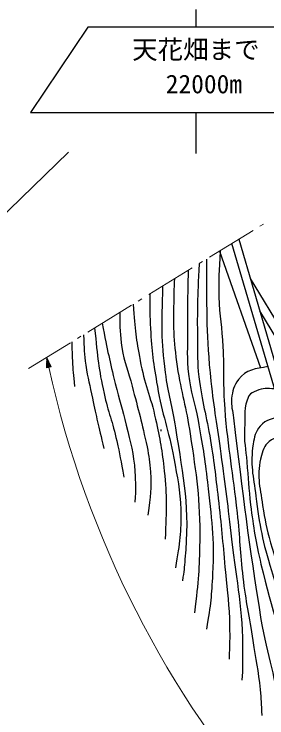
# Model space of a CAD drawing. Units: millimetres, scale not verified. Extents: x 40000 to 680000, y 20000 to 380000.
# Drawn here: x 410962 to 435754, y 273543 to 342544 of the extents above; entities that cross this region are included whole.
import ezdxf
from ezdxf.enums import TextEntityAlignment as Align

# ---------------------------------------------------------------- set-up
doc = ezdxf.new("R2010")
doc.units = ezdxf.units.MM
doc.header["$LTSCALE"] = 1000
for name, color, linetype, lineweight in [('M-BGD', 7, 'Continuous', 25), ('M-BGD-HTXT', 7, 'Continuous', 13), ('M-STR-HTXT', 7, 'Continuous', 13), ('M-STR-STRC', 7, 'Continuous', 25)]:
    doc.layers.add(name, color=color, linetype=linetype, lineweight=lineweight)
doc.styles.add('ＭＳ ゴシック', font='')
doc.styles.get('ＭＳ ゴシック').set_extended_font_data('MS Gothic')

msp = doc.modelspace()

# ---------------------------------------------------------------- linework, layer by layer
at = {"layer": 'M-BGD'}
for p, q in [((432986, 320464), (441725, 290537)), ((441007, 290388), (432327, 320058)), ((431105, 319307), (435117, 307858)), ((434104, 316637), (441953, 303648))]:
    msp.add_line(p, q, dxfattribs=at)
msp.add_lwpolyline([(435032, 313457), (441221, 303214), (446466, 294191), (448947, 290849), (451991, 287249), (456221, 282920), (458896, 280457), (464105, 276356), (468962, 273085)], dxfattribs=at)
for points, knots in [([(431168, 319346), (431043, 317217), (431013, 316594), (431053, 314830), (431097, 312912), (431344, 311850), (431438, 309935), (431556, 307556), (431432, 306215), (431615, 303841), (431923, 299837), (432409, 297626), (432833, 293633), (433094, 291175), (433108, 289786), (433393, 287331), (433675, 284894), (434006, 283553), (434375, 281128), (434661, 279253), (434916, 278213), (435086, 276324), (435175, 275334), (435206, 274993), (435255, 273784)], [0, 0, 0, 0, 1, 1, 1, 2, 2, 2, 3, 3, 3, 4, 4, 4, 5, 5, 5, 6, 6, 6, 7, 7, 7, 8, 8, 8, 8]), ([(429833, 318525), (429853, 312862), (429775, 311205), (430260, 306550), (430550, 303765), (430865, 302224), (431231, 299447), (431663, 296172), (431916, 294338), (432292, 291056), (432792, 286688), (433386, 284249), (433367, 279853), (433362, 278838), (433382, 278474), (433308, 277255)], [0, 0, 0, 0, 1, 1, 1, 2, 2, 2, 3, 3, 3, 4, 4, 4, 5, 5, 5, 5]), ([(428032, 317418), (427971, 314537), (427945, 313780), (427967, 311448), (427983, 309799), (427868, 308865), (428059, 307227), (428267, 305437), (428693, 304486), (429006, 302711), (429421, 300351), (429669, 299027), (429921, 296644), (430291, 293152), (430624, 291175), (430429, 287669), (430311, 285543), (430244, 284744), (429837, 282251)], [0, 0, 0, 0, 1, 1, 1, 2, 2, 2, 3, 3, 3, 4, 4, 4, 5, 5, 5, 6, 6, 6, 6]), ([(429094, 318071), (428962, 314557), (428893, 313601), (428946, 310736), (428974, 309265), (428897, 308433), (429075, 306973), (429374, 304521), (429827, 303192), (430222, 300753), (430609, 298365), (430746, 297015), (431022, 294612), (431325, 291975), (431447, 290492), (431676, 287848), (431855, 285781), (432061, 284627), (432091, 282552), (432110, 281277), (432110, 280832), (432038, 279287)], [0, 0, 0, 0, 1, 1, 1, 2, 2, 2, 3, 3, 3, 4, 4, 4, 5, 5, 5, 6, 6, 6, 7, 7, 7, 7]), ([(426683, 316589), (426629, 315723), (426634, 315476), (426619, 314763), (426565, 312114), (426571, 310610), (426958, 307989), (427342, 305391), (427848, 303984), (428228, 301385), (428824, 297312), (429224, 295003), (429159, 290887), (429116, 288135), (429054, 287105), (428651, 283859)], [0, 0, 0, 0, 1, 1, 1, 2, 2, 2, 3, 3, 3, 4, 4, 4, 5, 5, 5, 5]), ([(425519, 315863), (425441, 311926), (425337, 310676), (425773, 307397), (426056, 305262), (426462, 304107), (426789, 301978), (427553, 296996), (428201, 294126), (427720, 289109), (427641, 288280), (427642, 287957), (427466, 286992)], [0, 0, 0, 0, 1, 1, 1, 2, 2, 2, 3, 3, 3, 4, 4, 4, 4]), ([(424276, 315109), (424251, 313506), (424268, 313039), (424333, 311715), (424443, 309486), (424634, 308241), (425011, 306042), (425486, 303267), (426105, 301783), (426619, 299015), (426985, 297047), (427233, 295935), (427297, 293935), (427367, 291711), (427202, 290826), (426789, 288262)], [0, 0, 0, 0, 1, 1, 1, 2, 2, 2, 3, 3, 3, 4, 4, 4, 5, 5, 5, 5]), ([(422626, 314095), (422839, 311504), (422912, 310714), (423317, 308582), (423751, 306297), (424341, 305096), (424841, 302825), (425274, 300860), (425478, 299745), (425688, 297745), (425961, 295146), (425885, 294166), (425773, 291056)], [0, 0, 0, 0, 1, 1, 1, 2, 2, 2, 3, 3, 3, 4, 4, 4, 4]), ([(421326, 313296), (421325, 311711), (421338, 311185), (421539, 309852), (421767, 308344), (422160, 307555), (422539, 306078), (423133, 303756), (423513, 302464), (423995, 300115), (424189, 299167), (424260, 298625), (424333, 297660), (424458, 296008), (424318, 295360), (424079, 293427)], [0, 0, 0, 0, 1, 1, 1, 2, 2, 2, 3, 3, 3, 4, 4, 4, 5, 5, 5, 5]), ([(419593, 312230), (420168, 309379), (420308, 308610), (420877, 306315), (421274, 304713), (421586, 303839), (421963, 302232), (422374, 300478), (422691, 299495), (422806, 297697), (422880, 296528), (422888, 296078), (422809, 294697)], [0, 0, 0, 0, 1, 1, 1, 2, 2, 2, 3, 3, 3, 4, 4, 4, 4]), ([(418858, 311778), (419174, 308745), (419233, 307828), (419780, 305351), (420184, 303517), (420626, 302542), (421031, 300708), (421336, 299327), (421427, 298853), (421709, 297152)], [0, 0, 0, 0, 1, 1, 1, 2, 2, 2, 3, 3, 3, 3]), ([(417769, 311109), (417822, 309698), (417844, 309274), (418000, 308110), (418171, 306833), (418388, 306138), (418652, 304876), (419057, 302945), (419207, 302329), (419761, 299946)], [0, 0, 0, 0, 1, 1, 1, 2, 2, 2, 3, 3, 3, 3]), ([(416624, 310405), (416635, 309525), (416643, 309287), (416678, 308572), (416726, 307582), (416764, 307254), (416883, 306042)], [0, 0, 0, 0, 1, 1, 1, 2, 2, 2, 2]), ([(435858, 307987), (434643, 307768), (433683, 307724), (432969, 306719), (432521, 306088), (432357, 305628), (432292, 304857), (432229, 304110), (432387, 303692), (432477, 302948), (433408, 295212), (433926, 290874), (435171, 283182), (435769, 279486), (436738, 277496), (436907, 273756), (436956, 272677), (436998, 272271), (436949, 270990)], [0, 0, 0, 0, 1, 1, 1, 2, 2, 2, 3, 3, 3, 4, 4, 4, 5, 5, 5, 6, 6, 6, 6]), ([(436497, 305805), (435750, 305837), (435366, 305918), (434747, 305619), (434425, 305463), (434152, 305427), (433985, 305111), (433394, 303990), (433644, 303158), (433562, 301893), (433480, 300625), (433684, 299914), (433782, 298646), (433909, 297003), (433958, 296079), (434155, 294443), (434431, 292143), (434654, 290859), (435171, 288601), (436233, 283955), (437242, 281458), (438388, 276832), (438836, 275025), (439198, 274026), (439404, 272175), (439551, 270859), (439578, 270361), (439573, 268789)], [0, 0, 0, 0, 1, 1, 1, 2, 2, 2, 3, 3, 3, 4, 4, 4, 5, 5, 5, 6, 6, 6, 7, 7, 7, 8, 8, 8, 9, 9, 9, 9]), ([(437307, 303035), (436384, 302905), (435689, 302861), (435086, 302147), (434607, 301579), (434531, 301102), (434409, 300369), (434082, 298410), (434425, 297262), (434663, 295289), (435010, 292404), (435348, 290790), (436187, 288008), (436755, 286122), (437231, 285117), (437856, 283250), (439390, 278669), (440252, 276096), (441436, 271413), (441849, 269778), (442187, 268864), (442283, 267180), (442333, 266289), (442349, 265942), (442283, 264894)], [0, 0, 0, 0, 1, 1, 1, 2, 2, 2, 3, 3, 3, 4, 4, 4, 5, 5, 5, 6, 6, 6, 7, 7, 7, 8, 8, 8, 8]), ([(437864, 301130), (437194, 301154), (436746, 301158), (436187, 300793), (435593, 300405), (435384, 299951), (435206, 299265), (434727, 297415), (435043, 296263), (435335, 294374), (435557, 292932), (435701, 292121), (436102, 290717), (436959, 287718), (437705, 286121), (438687, 283161), (439437, 280900), (439719, 279588), (440505, 277340), (441737, 273814), (442750, 271948), (443807, 268365), (444064, 267494), (444153, 266984), (444230, 266079), (444337, 264823), (444210, 264298), (443976, 262862)], [0, 0, 0, 0, 1, 1, 1, 2, 2, 2, 3, 3, 3, 4, 4, 4, 5, 5, 5, 6, 6, 6, 7, 7, 7, 8, 8, 8, 9, 9, 9, 9])]:
    msp.add_open_spline(points, degree=3, knots=knots, dxfattribs=at)
msp.add_open_spline([(425349, 301809), (425349, 301724), (425349, 301724), (425349, 301639)], degree=3, dxfattribs=at)
at = {"layer": 'M-BGD-HTXT'}
for p, q in [((435072, 321746), (435413, 321955)), ((430131, 318708), (434390, 321327)), ((429109, 318080), (429449, 318289)), ((424168, 315042), (428427, 317661)), ((418204, 311376), (422464, 313995)), ((423145, 314414), (423486, 314623)), ((417182, 310748), (417523, 310957)), ((412377, 307794), (416501, 310329))]:
    msp.add_line(p, q, dxfattribs=at)
at = {"layer": 'M-STR-HTXT'}
for p, q in [((414165, 308893), (414125, 307863)), ((414149, 308481), (414272, 307894)), ((414321, 307904), (414157, 308687)), ((414165, 308893), (414614, 307965)), ((414165, 308893), (414370, 307914)), ((414419, 307925), (414255, 308708)), ((414345, 308522), (414468, 307935)), ((414125, 307863), (414614, 307965)), ((414133, 308069), (414174, 307873)), ((414223, 307884), (414141, 308275)), ((414517, 307945), (414435, 308337)), ((414525, 308151), (414566, 307955))]:
    msp.add_line(p, q, dxfattribs=at)
msp.add_arc((511635, 329267), 99577, 192.38197, 308.55463, dxfattribs=at)
at = {"layer": 'M-STR-STRC'}
for p, q in [((428787, 342984), (428787, 341258)), ((428787, 332905), (428787, 328863)), ((389250, 302818), (416298, 329000))]:
    msp.add_line(p, q, dxfattribs=at)
msp.add_lwpolyline([(418180, 341258), (412576, 332905), (443659, 332905), (443659, 341258)], close=True, dxfattribs=at)

# ---------------------------------------------------------------- texts
at = {"layer": 'M-STR-STRC', "style": 'ＭＳ ゴシック'}
for s, p in [('天花畑まで', (428787, 337599)), ('22000m', (429574, 334223))]:
    msp.add_text(s, height=1833, dxfattribs=at).set_placement(p, align=Align.BOTTOM_CENTER)

doc.saveas('drawing.dxf')
